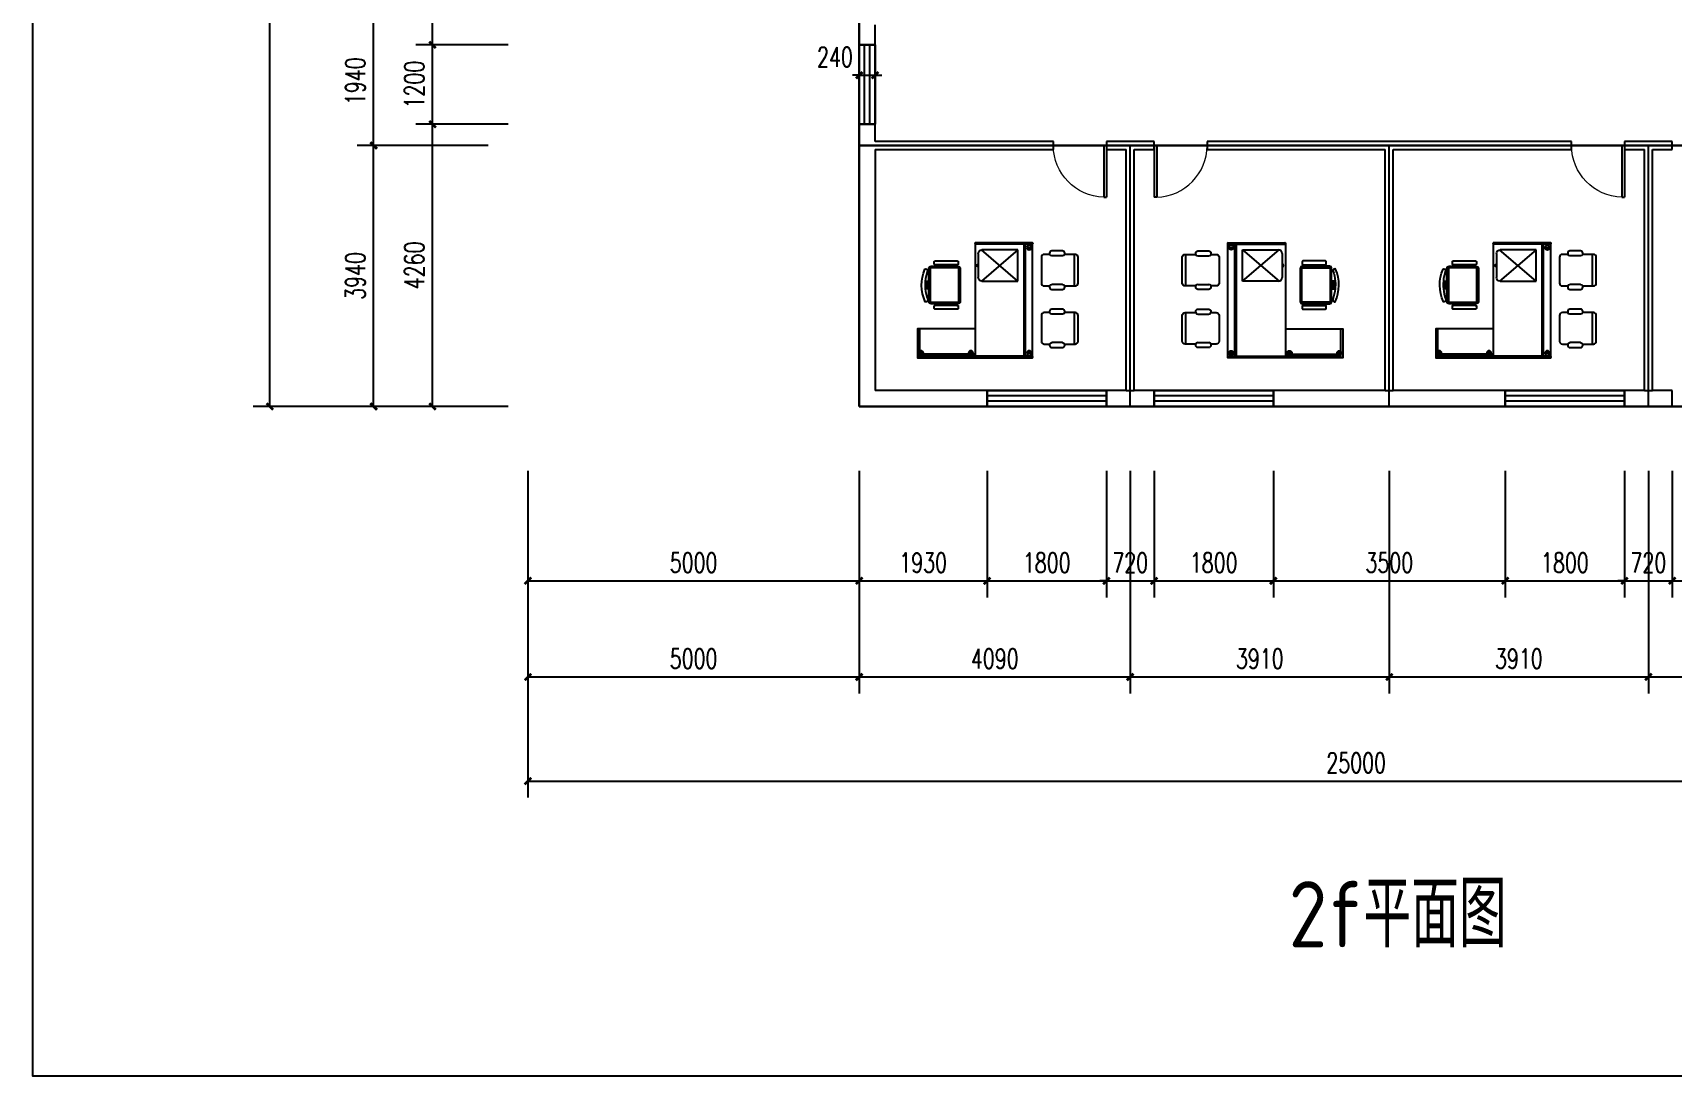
# Model space of a CAD drawing. Extents: x -76502 to 88679, y -12865 to 57615.
# Drawn here: x 17039 to 41782, y 18102 to 33856 of the extents above; entities that cross this region are included whole.
import ezdxf

# ---------------------------------------------------------------- set-up
doc = ezdxf.new("R2010")
doc.units = 0
doc.header["$LTSCALE"] = 1000
doc.header["$MEASUREMENT"] = 0
for name, color, linetype in [('AXIS_TEXT', 7, 'Continuous'), ('edge', 180, 'Continuous'), ('GTV3_FOOTPRINT', 7, 'Continuous'), ('GTV3_OPENING', 7, 'Continuous'), ('GTV3_ZONE', 7, 'Continuous'), ('LVTRY', 6, 'Continuous'), ('PUB_DIM', 3, 'Continuous'), ('WALL', 9, 'Continuous'), ('WINDOW', 4, 'Continuous')]:
    doc.layers.add(name, color=color, linetype=linetype)
doc.styles.add('_TCH_DIM_T3', font='SIMPLEX', dxfattribs={"width": 0.705882, "bigfont": 'GBCBIG'})
doc.styles.get("Standard").update_dxf_attribs({"font": 'gbenor.shx', "bigfont": 'gbcbig.shx'})
doc.dimstyles.new('_TCH_ARCH&&100', dxfattribs={"dimtxt": 297.5, "dimasz": 100, "dimexe": 250, "dimexo": 300, "dimgap": 126.25, "dimtad": 1, "dimdec": 0, "dimtxsty": '_TCH_DIM_T3', "dimblk": 'ARCHTICK', "dimcen": 2.5, "dimclrt": 7, "dimazin": 2, "dimtfac": 1, "dimtdec": 0, "dimtix": 1, "dimtmove": 2, "dimatfit": 3, "dimfxl": 100})

# ---------------------------------------------------------------- blocks, each defined once
blk = doc.blocks.new('_ArchTick')
at = {"color": 0, "linetype": 'ByBlock', "const_width": 0.4}
blk.add_lwpolyline([(-0.5, -0.5), (0.5, 0.5)], dxfattribs=at)
blk = doc.blocks.new('*D164')
at = {"layer": 'Defpoints', "color": 0, "transparency": 16777216}
for p in [(24512, 27241), (49512, 27241), (49512, 22558)]:
    blk.add_point(p, dxfattribs=at)
at = {"layer": 'PUB_DIM', "color": 0, "lineweight": -2, "transparency": 16777216}
for p, q in [((24512, 26941), (24512, 22308)), ((49512, 26941), (49512, 22308)), ((24512, 22558), (49512, 22558))]:
    blk.add_line(p, q, dxfattribs=at)
at = {"layer": 'PUB_DIM', "color": 0, "lineweight": -2, "transparency": 16777216, "xscale": 100, "yscale": 100, "zscale": 100, "rotation": 180}
blk.add_blockref('_ArchTick', (24512, 22558), dxfattribs=at)
at = {"layer": 'PUB_DIM', "color": 0, "lineweight": -2, "transparency": 16777216, "xscale": 100, "yscale": 100, "zscale": 100}
blk.add_blockref('_ArchTick', (49512, 22558), dxfattribs=at)
at = {"layer": 'PUB_DIM', "color": 7, "transparency": 16777216, "insert": (37012, 22833), "char_height": 297.5, "attachment_point": 5, "style": '_TCH_DIM_T3'}
blk.add_mtext('\\A1;25000', dxfattribs=at)
blk = doc.blocks.new('*D165')
at = {"layer": 'Defpoints', "color": 0, "transparency": 16777216}
for p in [(24512, 27541), (29512, 27541), (29512, 24130)]:
    blk.add_point(p, dxfattribs=at)
at = {"layer": 'PUB_DIM', "color": 0, "lineweight": -2, "transparency": 16777216}
for p, q in [((24512, 27241), (24512, 23880)), ((29512, 27241), (29512, 23880)), ((24512, 24130), (29512, 24130))]:
    blk.add_line(p, q, dxfattribs=at)
at = {"layer": 'PUB_DIM', "color": 0, "lineweight": -2, "transparency": 16777216, "xscale": 100, "yscale": 100, "zscale": 100, "rotation": 180}
blk.add_blockref('_ArchTick', (24512, 24130), dxfattribs=at)
at = {"layer": 'PUB_DIM', "color": 0, "lineweight": -2, "transparency": 16777216, "xscale": 100, "yscale": 100, "zscale": 100}
blk.add_blockref('_ArchTick', (29512, 24130), dxfattribs=at)
at = {"layer": 'PUB_DIM', "color": 7, "transparency": 16777216, "insert": (27012, 24405), "char_height": 297.5, "attachment_point": 5, "style": '_TCH_DIM_T3'}
blk.add_mtext('\\A1;5000', dxfattribs=at)
blk = doc.blocks.new('*D166')
at = {"layer": 'Defpoints', "color": 0, "transparency": 16777216}
for p in [(29512, 27541), (33602, 27541), (33602, 24130)]:
    blk.add_point(p, dxfattribs=at)
at = {"layer": 'PUB_DIM', "color": 0, "lineweight": -2, "transparency": 16777216}
for p, q in [((29512, 27241), (29512, 23880)), ((33602, 27241), (33602, 23880)), ((29512, 24130), (33602, 24130))]:
    blk.add_line(p, q, dxfattribs=at)
at = {"layer": 'PUB_DIM', "color": 0, "lineweight": -2, "transparency": 16777216, "xscale": 100, "yscale": 100, "zscale": 100, "rotation": 180}
blk.add_blockref('_ArchTick', (29512, 24130), dxfattribs=at)
at = {"layer": 'PUB_DIM', "color": 0, "lineweight": -2, "transparency": 16777216, "xscale": 100, "yscale": 100, "zscale": 100}
blk.add_blockref('_ArchTick', (33602, 24130), dxfattribs=at)
at = {"layer": 'PUB_DIM', "color": 7, "transparency": 16777216, "insert": (31557, 24405), "char_height": 297.5, "attachment_point": 5, "style": '_TCH_DIM_T3'}
blk.add_mtext('\\A1;4090', dxfattribs=at)
blk = doc.blocks.new('*D167')
at = {"layer": 'Defpoints', "color": 0, "transparency": 16777216}
for p in [(33602, 27541), (37512, 27541), (37512, 24130)]:
    blk.add_point(p, dxfattribs=at)
at = {"layer": 'PUB_DIM', "color": 0, "lineweight": -2, "transparency": 16777216}
for p, q in [((33602, 27241), (33602, 23880)), ((37512, 27241), (37512, 23880)), ((33602, 24130), (37512, 24130))]:
    blk.add_line(p, q, dxfattribs=at)
at = {"layer": 'PUB_DIM', "color": 0, "lineweight": -2, "transparency": 16777216, "xscale": 100, "yscale": 100, "zscale": 100, "rotation": 180}
blk.add_blockref('_ArchTick', (33602, 24130), dxfattribs=at)
at = {"layer": 'PUB_DIM', "color": 0, "lineweight": -2, "transparency": 16777216, "xscale": 100, "yscale": 100, "zscale": 100}
blk.add_blockref('_ArchTick', (37512, 24130), dxfattribs=at)
at = {"layer": 'PUB_DIM', "color": 7, "transparency": 16777216, "insert": (35557, 24405), "char_height": 297.5, "attachment_point": 5, "style": '_TCH_DIM_T3'}
blk.add_mtext('\\A1;3910', dxfattribs=at)
blk = doc.blocks.new('*D168')
at = {"layer": 'Defpoints', "color": 0, "transparency": 16777216}
for p in [(37512, 27541), (41422, 27541), (41422, 24130)]:
    blk.add_point(p, dxfattribs=at)
at = {"layer": 'PUB_DIM', "color": 0, "lineweight": -2, "transparency": 16777216}
for p, q in [((37512, 27241), (37512, 23880)), ((41422, 27241), (41422, 23880)), ((37512, 24130), (41422, 24130))]:
    blk.add_line(p, q, dxfattribs=at)
at = {"layer": 'PUB_DIM', "color": 0, "lineweight": -2, "transparency": 16777216, "xscale": 100, "yscale": 100, "zscale": 100, "rotation": 180}
blk.add_blockref('_ArchTick', (37512, 24130), dxfattribs=at)
at = {"layer": 'PUB_DIM', "color": 0, "lineweight": -2, "transparency": 16777216, "xscale": 100, "yscale": 100, "zscale": 100}
blk.add_blockref('_ArchTick', (41422, 24130), dxfattribs=at)
at = {"layer": 'PUB_DIM', "color": 7, "transparency": 16777216, "insert": (39467, 24405), "char_height": 297.5, "attachment_point": 5, "style": '_TCH_DIM_T3'}
blk.add_mtext('\\A1;3910', dxfattribs=at)
blk = doc.blocks.new('*D169')
at = {"layer": 'Defpoints', "color": 0, "transparency": 16777216}
for p in [(41422, 27541), (45452, 27541), (45452, 24130)]:
    blk.add_point(p, dxfattribs=at)
at = {"layer": 'PUB_DIM', "color": 0, "lineweight": -2, "transparency": 16777216}
for p, q in [((41422, 27241), (41422, 23880)), ((45452, 27241), (45452, 23880)), ((41422, 24130), (45452, 24130))]:
    blk.add_line(p, q, dxfattribs=at)
at = {"layer": 'PUB_DIM', "color": 0, "lineweight": -2, "transparency": 16777216, "xscale": 100, "yscale": 100, "zscale": 100, "rotation": 180}
blk.add_blockref('_ArchTick', (41422, 24130), dxfattribs=at)
at = {"layer": 'PUB_DIM', "color": 0, "lineweight": -2, "transparency": 16777216, "xscale": 100, "yscale": 100, "zscale": 100}
blk.add_blockref('_ArchTick', (45452, 24130), dxfattribs=at)
at = {"layer": 'PUB_DIM', "color": 7, "transparency": 16777216, "insert": (43437, 24405), "char_height": 297.5, "attachment_point": 5, "style": '_TCH_DIM_T3'}
blk.add_mtext('\\A1;4030', dxfattribs=at)
blk = doc.blocks.new('*D171')
at = {"layer": 'Defpoints', "color": 0, "transparency": 16777216}
for p in [(24512, 27541), (29512, 27541), (29512, 25581)]:
    blk.add_point(p, dxfattribs=at)
at = {"layer": 'PUB_DIM', "color": 0, "lineweight": -2, "transparency": 16777216}
for p, q in [((24512, 27241), (24512, 25331)), ((29512, 27241), (29512, 25331)), ((24512, 25581), (29512, 25581))]:
    blk.add_line(p, q, dxfattribs=at)
at = {"layer": 'PUB_DIM', "color": 0, "lineweight": -2, "transparency": 16777216, "xscale": 100, "yscale": 100, "zscale": 100, "rotation": 180}
blk.add_blockref('_ArchTick', (24512, 25581), dxfattribs=at)
at = {"layer": 'PUB_DIM', "color": 0, "lineweight": -2, "transparency": 16777216, "xscale": 100, "yscale": 100, "zscale": 100}
blk.add_blockref('_ArchTick', (29512, 25581), dxfattribs=at)
at = {"layer": 'PUB_DIM', "color": 7, "transparency": 16777216, "insert": (27012, 25856), "char_height": 297.5, "attachment_point": 5, "style": '_TCH_DIM_T3'}
blk.add_mtext('\\A1;5000', dxfattribs=at)
blk = doc.blocks.new('*D172')
at = {"layer": 'Defpoints', "color": 0, "transparency": 16777216}
for p in [(29512, 27541), (31442, 27541), (31442, 25581)]:
    blk.add_point(p, dxfattribs=at)
at = {"layer": 'PUB_DIM', "color": 0, "lineweight": -2, "transparency": 16777216}
for p, q in [((29512, 27241), (29512, 25331)), ((31442, 27241), (31442, 25331)), ((29512, 25581), (31442, 25581))]:
    blk.add_line(p, q, dxfattribs=at)
at = {"layer": 'PUB_DIM', "color": 0, "lineweight": -2, "transparency": 16777216, "xscale": 100, "yscale": 100, "zscale": 100, "rotation": 180}
blk.add_blockref('_ArchTick', (29512, 25581), dxfattribs=at)
at = {"layer": 'PUB_DIM', "color": 0, "lineweight": -2, "transparency": 16777216, "xscale": 100, "yscale": 100, "zscale": 100}
blk.add_blockref('_ArchTick', (31442, 25581), dxfattribs=at)
at = {"layer": 'PUB_DIM', "color": 7, "transparency": 16777216, "insert": (30477, 25856), "char_height": 297.5, "attachment_point": 5, "style": '_TCH_DIM_T3'}
blk.add_mtext('\\A1;1930', dxfattribs=at)
blk = doc.blocks.new('*D173')
at = {"layer": 'Defpoints', "color": 0, "transparency": 16777216}
for p in [(31442, 27541), (33242, 27541), (33242, 25581)]:
    blk.add_point(p, dxfattribs=at)
at = {"layer": 'PUB_DIM', "color": 0, "lineweight": -2, "transparency": 16777216}
for p, q in [((31442, 27241), (31442, 25331)), ((33242, 27241), (33242, 25331)), ((31442, 25581), (33242, 25581))]:
    blk.add_line(p, q, dxfattribs=at)
at = {"layer": 'PUB_DIM', "color": 0, "lineweight": -2, "transparency": 16777216, "xscale": 100, "yscale": 100, "zscale": 100, "rotation": 180}
blk.add_blockref('_ArchTick', (31442, 25581), dxfattribs=at)
at = {"layer": 'PUB_DIM', "color": 0, "lineweight": -2, "transparency": 16777216, "xscale": 100, "yscale": 100, "zscale": 100}
blk.add_blockref('_ArchTick', (33242, 25581), dxfattribs=at)
at = {"layer": 'PUB_DIM', "color": 7, "transparency": 16777216, "insert": (32342, 25856), "char_height": 297.5, "attachment_point": 5, "style": '_TCH_DIM_T3'}
blk.add_mtext('\\A1;1800', dxfattribs=at)
blk = doc.blocks.new('*D174')
at = {"layer": 'Defpoints', "color": 0, "transparency": 16777216}
for p in [(33242, 27541), (33962, 27541), (33962, 25581)]:
    blk.add_point(p, dxfattribs=at)
at = {"layer": 'PUB_DIM', "color": 0, "lineweight": -2, "transparency": 16777216}
for p, q in [((33242, 27241), (33242, 25331)), ((33962, 27241), (33962, 25331)), ((33242, 25581), (33142, 25581)), ((33242, 25581), (33962, 25581)), ((33962, 25581), (34062, 25581))]:
    blk.add_line(p, q, dxfattribs=at)
at = {"layer": 'PUB_DIM', "color": 0, "lineweight": -2, "transparency": 16777216, "xscale": 100, "yscale": 100, "zscale": 100}
blk.add_blockref('_ArchTick', (33242, 25581), dxfattribs=at)
at = {"layer": 'PUB_DIM', "color": 0, "lineweight": -2, "transparency": 16777216, "xscale": 100, "yscale": 100, "zscale": 100, "rotation": 180}
blk.add_blockref('_ArchTick', (33962, 25581), dxfattribs=at)
at = {"layer": 'PUB_DIM', "color": 7, "transparency": 16777216, "insert": (33602, 25856), "char_height": 297.5, "attachment_point": 5, "style": '_TCH_DIM_T3'}
blk.add_mtext('\\A1;720', dxfattribs=at)
blk = doc.blocks.new('*D175')
at = {"layer": 'Defpoints', "color": 0, "transparency": 16777216}
for p in [(33962, 27541), (35762, 27541), (35762, 25581)]:
    blk.add_point(p, dxfattribs=at)
at = {"layer": 'PUB_DIM', "color": 0, "lineweight": -2, "transparency": 16777216}
for p, q in [((33962, 27241), (33962, 25331)), ((35762, 27241), (35762, 25331)), ((33962, 25581), (35762, 25581))]:
    blk.add_line(p, q, dxfattribs=at)
at = {"layer": 'PUB_DIM', "color": 0, "lineweight": -2, "transparency": 16777216, "xscale": 100, "yscale": 100, "zscale": 100, "rotation": 180}
blk.add_blockref('_ArchTick', (33962, 25581), dxfattribs=at)
at = {"layer": 'PUB_DIM', "color": 0, "lineweight": -2, "transparency": 16777216, "xscale": 100, "yscale": 100, "zscale": 100}
blk.add_blockref('_ArchTick', (35762, 25581), dxfattribs=at)
at = {"layer": 'PUB_DIM', "color": 7, "transparency": 16777216, "insert": (34862, 25856), "char_height": 297.5, "attachment_point": 5, "style": '_TCH_DIM_T3'}
blk.add_mtext('\\A1;1800', dxfattribs=at)
blk = doc.blocks.new('*D176')
at = {"layer": 'Defpoints', "color": 0, "transparency": 16777216}
for p in [(35762, 27541), (39262, 27541), (39262, 25581)]:
    blk.add_point(p, dxfattribs=at)
at = {"layer": 'PUB_DIM', "color": 0, "lineweight": -2, "transparency": 16777216}
for p, q in [((35762, 27241), (35762, 25331)), ((39262, 27241), (39262, 25331)), ((35762, 25581), (39262, 25581))]:
    blk.add_line(p, q, dxfattribs=at)
at = {"layer": 'PUB_DIM', "color": 0, "lineweight": -2, "transparency": 16777216, "xscale": 100, "yscale": 100, "zscale": 100, "rotation": 180}
blk.add_blockref('_ArchTick', (35762, 25581), dxfattribs=at)
at = {"layer": 'PUB_DIM', "color": 0, "lineweight": -2, "transparency": 16777216, "xscale": 100, "yscale": 100, "zscale": 100}
blk.add_blockref('_ArchTick', (39262, 25581), dxfattribs=at)
at = {"layer": 'PUB_DIM', "color": 7, "transparency": 16777216, "insert": (37512, 25856), "char_height": 297.5, "attachment_point": 5, "style": '_TCH_DIM_T3'}
blk.add_mtext('\\A1;3500', dxfattribs=at)
blk = doc.blocks.new('*D177')
at = {"layer": 'Defpoints', "color": 0, "transparency": 16777216}
for p in [(39262, 27541), (41062, 27541), (41062, 25581)]:
    blk.add_point(p, dxfattribs=at)
at = {"layer": 'PUB_DIM', "color": 0, "lineweight": -2, "transparency": 16777216}
for p, q in [((39262, 27241), (39262, 25331)), ((41062, 27241), (41062, 25331)), ((39262, 25581), (41062, 25581))]:
    blk.add_line(p, q, dxfattribs=at)
at = {"layer": 'PUB_DIM', "color": 0, "lineweight": -2, "transparency": 16777216, "xscale": 100, "yscale": 100, "zscale": 100, "rotation": 180}
blk.add_blockref('_ArchTick', (39262, 25581), dxfattribs=at)
at = {"layer": 'PUB_DIM', "color": 0, "lineweight": -2, "transparency": 16777216, "xscale": 100, "yscale": 100, "zscale": 100}
blk.add_blockref('_ArchTick', (41062, 25581), dxfattribs=at)
at = {"layer": 'PUB_DIM', "color": 7, "transparency": 16777216, "insert": (40162, 25856), "char_height": 297.5, "attachment_point": 5, "style": '_TCH_DIM_T3'}
blk.add_mtext('\\A1;1800', dxfattribs=at)
blk = doc.blocks.new('*D178')
at = {"layer": 'Defpoints', "color": 0, "transparency": 16777216}
for p in [(41062, 27541), (41782, 27541), (41782, 25581)]:
    blk.add_point(p, dxfattribs=at)
at = {"layer": 'PUB_DIM', "color": 0, "lineweight": -2, "transparency": 16777216}
for p, q in [((41062, 27241), (41062, 25331)), ((41782, 27241), (41782, 25331)), ((41062, 25581), (40962, 25581)), ((41062, 25581), (41782, 25581)), ((41782, 25581), (41882, 25581))]:
    blk.add_line(p, q, dxfattribs=at)
at = {"layer": 'PUB_DIM', "color": 0, "lineweight": -2, "transparency": 16777216, "xscale": 100, "yscale": 100, "zscale": 100}
blk.add_blockref('_ArchTick', (41062, 25581), dxfattribs=at)
at = {"layer": 'PUB_DIM', "color": 0, "lineweight": -2, "transparency": 16777216, "xscale": 100, "yscale": 100, "zscale": 100, "rotation": 180}
blk.add_blockref('_ArchTick', (41782, 25581), dxfattribs=at)
at = {"layer": 'PUB_DIM', "color": 7, "transparency": 16777216, "insert": (41422, 25856), "char_height": 297.5, "attachment_point": 5, "style": '_TCH_DIM_T3'}
blk.add_mtext('\\A1;720', dxfattribs=at)
blk = doc.blocks.new('*D179')
at = {"layer": 'Defpoints', "color": 0, "transparency": 16777216}
for p in [(41782, 27541), (43582, 27541), (43582, 25581)]:
    blk.add_point(p, dxfattribs=at)
at = {"layer": 'PUB_DIM', "color": 0, "lineweight": -2, "transparency": 16777216}
for p, q in [((41782, 27241), (41782, 25331)), ((43582, 27241), (43582, 25331)), ((41782, 25581), (43582, 25581))]:
    blk.add_line(p, q, dxfattribs=at)
at = {"layer": 'PUB_DIM', "color": 0, "lineweight": -2, "transparency": 16777216, "xscale": 100, "yscale": 100, "zscale": 100, "rotation": 180}
blk.add_blockref('_ArchTick', (41782, 25581), dxfattribs=at)
at = {"layer": 'PUB_DIM', "color": 0, "lineweight": -2, "transparency": 16777216, "xscale": 100, "yscale": 100, "zscale": 100}
blk.add_blockref('_ArchTick', (43582, 25581), dxfattribs=at)
at = {"layer": 'PUB_DIM', "color": 7, "transparency": 16777216, "insert": (42682, 25856), "char_height": 297.5, "attachment_point": 5, "style": '_TCH_DIM_T3'}
blk.add_mtext('\\A1;1800', dxfattribs=at)
blk = doc.blocks.new('*D207')
at = {"layer": 'Defpoints', "color": 0, "transparency": 16777216}
for p in [(23072, 36053), (24512, 36053), (24512, 33674)]:
    blk.add_point(p, dxfattribs=at)
at = {"layer": 'PUB_DIM', "color": 0, "lineweight": -2, "transparency": 16777216}
for p, q in [((24212, 36053), (22822, 36053)), ((23072, 33674), (23072, 36053)), ((24212, 33674), (22822, 33674))]:
    blk.add_line(p, q, dxfattribs=at)
at = {"layer": 'PUB_DIM', "color": 0, "lineweight": -2, "transparency": 16777216, "xscale": 100, "yscale": 100, "zscale": 100}
for p, rotation in [((23072, 36053), 90), ((23072, 33674), 270)]:
    blk.add_blockref('_ArchTick', p, dxfattribs=dict(at, rotation=rotation))
at = {"layer": 'PUB_DIM', "color": 7, "transparency": 16777216, "insert": (22797, 34864), "char_height": 297.5, "attachment_point": 5, "rotation": 90, "style": '_TCH_DIM_T3'}
blk.add_mtext('\\A1;2380', dxfattribs=at)
blk = doc.blocks.new('*D208')
at = {"layer": 'Defpoints', "color": 0, "transparency": 16777216}
for p in [(23072, 33674), (24512, 33674), (24512, 32474)]:
    blk.add_point(p, dxfattribs=at)
at = {"layer": 'PUB_DIM', "color": 0, "lineweight": -2, "transparency": 16777216}
for p, q in [((24212, 33674), (22822, 33674)), ((23072, 32474), (23072, 33674)), ((24212, 32474), (22822, 32474))]:
    blk.add_line(p, q, dxfattribs=at)
at = {"layer": 'PUB_DIM', "color": 0, "lineweight": -2, "transparency": 16777216, "xscale": 100, "yscale": 100, "zscale": 100}
for p, rotation in [((23072, 33674), 90), ((23072, 32474), 270)]:
    blk.add_blockref('_ArchTick', p, dxfattribs=dict(at, rotation=rotation))
at = {"layer": 'PUB_DIM', "color": 7, "transparency": 16777216, "insert": (22797, 33074), "char_height": 297.5, "attachment_point": 5, "rotation": 90, "style": '_TCH_DIM_T3'}
blk.add_mtext('\\A1;1200', dxfattribs=at)
blk = doc.blocks.new('*D209')
at = {"layer": 'Defpoints', "color": 0, "transparency": 16777216}
for p in [(23072, 32474), (24512, 32474), (24512, 28214)]:
    blk.add_point(p, dxfattribs=at)
at = {"layer": 'PUB_DIM', "color": 0, "lineweight": -2, "transparency": 16777216}
for p, q in [((24212, 32474), (22822, 32474)), ((23072, 28214), (23072, 32474)), ((24212, 28214), (22822, 28214))]:
    blk.add_line(p, q, dxfattribs=at)
at = {"layer": 'PUB_DIM', "color": 0, "lineweight": -2, "transparency": 16777216, "xscale": 100, "yscale": 100, "zscale": 100}
for p, rotation in [((23072, 32474), 90), ((23072, 28214), 270)]:
    blk.add_blockref('_ArchTick', p, dxfattribs=dict(at, rotation=rotation))
at = {"layer": 'PUB_DIM', "color": 7, "transparency": 16777216, "insert": (22797, 30344), "char_height": 297.5, "attachment_point": 5, "rotation": 90, "style": '_TCH_DIM_T3'}
blk.add_mtext('\\A1;4260', dxfattribs=at)
blk = doc.blocks.new('*D219')
at = {"layer": 'Defpoints', "color": 0, "transparency": 16777216}
for p in [(29512, 33214), (29752, 33214), (29752, 33214)]:
    blk.add_point(p, dxfattribs=at)
at = {"layer": 'PUB_DIM', "color": 0, "lineweight": -2, "transparency": 16777216}
for p, q in [((29512, 33514), (29512, 33464)), ((29752, 33514), (29752, 33464)), ((29512, 33214), (29412, 33214)), ((29512, 33214), (29752, 33214)), ((29752, 33214), (29852, 33214))]:
    blk.add_line(p, q, dxfattribs=at)
at = {"layer": 'PUB_DIM', "color": 0, "lineweight": -2, "transparency": 16777216, "xscale": 100, "yscale": 100, "zscale": 100}
blk.add_blockref('_ArchTick', (29512, 33214), dxfattribs=at)
at = {"layer": 'PUB_DIM', "color": 0, "lineweight": -2, "transparency": 16777216, "xscale": 100, "yscale": 100, "zscale": 100, "rotation": 180}
blk.add_blockref('_ArchTick', (29752, 33214), dxfattribs=at)
at = {"layer": 'PUB_DIM', "color": 7, "transparency": 16777216, "insert": (29145, 33489), "char_height": 297.5, "attachment_point": 5, "style": '_TCH_DIM_T3'}
blk.add_mtext('\\A1;240', dxfattribs=at)
blk = doc.blocks.new('*D220')
at = {"layer": 'Defpoints', "color": 0, "transparency": 16777216}
for p in [(20617, 48214), (24512, 48214), (24512, 28214)]:
    blk.add_point(p, dxfattribs=at)
at = {"layer": 'PUB_DIM', "color": 0, "lineweight": -2, "transparency": 16777216}
for p, q in [((24212, 48214), (20367, 48214)), ((20617, 28214), (20617, 48214)), ((24212, 28214), (20367, 28214))]:
    blk.add_line(p, q, dxfattribs=at)
at = {"layer": 'PUB_DIM', "color": 0, "lineweight": -2, "transparency": 16777216, "xscale": 100, "yscale": 100, "zscale": 100}
for p, rotation in [((20617, 48214), 90), ((20617, 28214), 270)]:
    blk.add_blockref('_ArchTick', p, dxfattribs=dict(at, rotation=rotation))
at = {"layer": 'PUB_DIM', "color": 7, "transparency": 16777216, "insert": (20342, 38214), "char_height": 297.5, "attachment_point": 5, "rotation": 90, "style": '_TCH_DIM_T3'}
blk.add_mtext('\\A1;20000', dxfattribs=at)
blk = doc.blocks.new('*D223')
at = {"layer": 'Defpoints', "color": 0, "transparency": 16777216}
for p in [(22183, 34094), (24212, 34094), (24212, 32154)]:
    blk.add_point(p, dxfattribs=at)
at = {"layer": 'PUB_DIM', "color": 0, "lineweight": -2, "transparency": 16777216}
for p, q in [((23912, 34094), (21933, 34094)), ((22183, 32154), (22183, 34094)), ((23912, 32154), (21933, 32154))]:
    blk.add_line(p, q, dxfattribs=at)
at = {"layer": 'PUB_DIM', "color": 0, "lineweight": -2, "transparency": 16777216, "xscale": 100, "yscale": 100, "zscale": 100}
for p, rotation in [((22183, 34094), 90), ((22183, 32154), 270)]:
    blk.add_blockref('_ArchTick', p, dxfattribs=dict(at, rotation=rotation))
at = {"layer": 'PUB_DIM', "color": 7, "transparency": 16777216, "insert": (21908, 33124), "char_height": 297.5, "attachment_point": 5, "rotation": 90, "style": '_TCH_DIM_T3'}
blk.add_mtext('\\A1;1940', dxfattribs=at)
blk = doc.blocks.new('*D224')
at = {"layer": 'Defpoints', "color": 0, "transparency": 16777216}
for p in [(22183, 32154), (24212, 32154), (24212, 28214)]:
    blk.add_point(p, dxfattribs=at)
at = {"layer": 'PUB_DIM', "color": 0, "lineweight": -2, "transparency": 16777216}
for p, q in [((23912, 32154), (21933, 32154)), ((22183, 28214), (22183, 32154)), ((23912, 28214), (21933, 28214))]:
    blk.add_line(p, q, dxfattribs=at)
at = {"layer": 'PUB_DIM', "color": 0, "lineweight": -2, "transparency": 16777216, "xscale": 100, "yscale": 100, "zscale": 100}
for p, rotation in [((22183, 32154), 90), ((22183, 28214), 270)]:
    blk.add_blockref('_ArchTick', p, dxfattribs=dict(at, rotation=rotation))
at = {"layer": 'PUB_DIM', "color": 7, "transparency": 16777216, "insert": (21908, 30184), "char_height": 297.5, "attachment_point": 5, "rotation": 90, "style": '_TCH_DIM_T3'}
blk.add_mtext('\\A1;3940', dxfattribs=at)
blk = doc.blocks.new('$DorLib2D$00000001')
for p, q in [((0.45, 0.975), (0.5, 0.975)), ((0.45, 0), (0.45, 0.975)), ((0.5, 0), (0.5, 0.975)), ((0.5, 0), (0.45, 0))]:
    blk.add_line(p, q)
at = {"lineweight": 13}
blk.add_arc((0.475, 0), 0.975, 91.4693, 180, dxfattribs=at)
blk = doc.blocks.new('$TCHSYS$WIN2D')
for p, q in [((-0.5, 0.5), (0.5, 0.5)), ((-0.5, 0.5), (-0.5, -0.5)), ((0.5, 0.5), (0.5, -0.5)), ((0.5, 0.167), (-0.5, 0.167)), ((0.5, -0.167), (-0.5, -0.167)), ((-0.5, -0.5), (0.5, -0.5))]:
    blk.add_line(p, q)
blk = doc.blocks.new('$plan$00002539')
for p, q in [((205, 631), (681, 631)), ((1084, 631), (1560, 631)), ((229, 450), (229, 287)), ((657, 450), (657, 287)), ((1108, 450), (1108, 287)), ((1536, 450), (1536, 287)), ((9, 1), (13, 1)), ((1729, 1), (1724, 1)), ((22, -8), (22, -868)), ((22, -109), (1716, -109)), ((22, -130), (1716, -130)), ((71, -28), (71, -76)), ((1629, -223), (1157, -774)), ((1157, -223), (1629, -774)), ((1157, -223), (1629, -223)), ((1157, -766), (1157, -223)), ((1629, -223), (1629, -766)), ((1666, -28), (1666, -76)), ((1716, -8), (1716, -859)), ((434, -869), (0, -869)), ((22, -868), (22, -1704)), ((54, -869), (54, -1704)), ((71, -909), (71, -957)), ((1575, -821), (1211, -821)), ((1724, -868), (1729, -868)), ((814, -1440), (814, -1178)), ((1380, -1178), (1380, -1440)), ((1404, -1138), (1404, -1470)), ((0, -1704), (434, -1704)), ((71, -1660), (71, -1708)), ((1154, -1568), (1040, -1568)), ((1154, -1579), (1040, -1579)), ((1154, -1595), (1040, -1595)), ((1154, -1608), (1040, -1608))]:
    blk.add_line(p, q)
for points in [[(681, 256), (681, 175, -0.414214), (637, 132), (248, 132, -0.414214), (205, 175), (205, 256, -0.070049), (196, 255), (185, 255, -0.414214), (153, 287), (153, 450, -0.414214), (185, 483), (196, 483, -0.070049), (205, 481), (205, 642, -0.414214), (248, 686), (637, 686, -0.414214), (681, 642), (681, 481, -0.070049), (690, 483), (701, 483, -0.414214), (733, 450), (733, 287, -0.414214), (701, 255), (690, 255, 0), (690, 255, -0.070049)], [(1569, 255, -0.070049), (1560, 256), (1560, 175, -0.414214), (1517, 132), (1128, 132, -0.414214), (1084, 175), (1084, 256, -0.070049), (1075, 255), (1064, 255, -0.414214), (1032, 287), (1032, 450, -0.414214), (1064, 483), (1075, 483, -0.070049), (1084, 481), (1084, 642, -0.414214), (1128, 686), (1517, 686, -0.414214), (1560, 642), (1560, 481, -0.070049), (1569, 483), (1580, 483, -0.414214), (1612, 450), (1612, 287, -0.414214), (1580, 255)], [(1346, -1568, 0.414214), (1380, -1534), (1380, -1440), (1404, -1470), (1404, -1473, 0.414214), (1415, -1485), (1449, -1485, 0.414214), (1461, -1473), (1461, -1134, 0.414214), (1449, -1123), (1415, -1123, 0.414214), (1404, -1134), (1404, -1138), (1380, -1178), (1380, -1127, 0.414214), (1346, -1093), (848, -1093, 0.414214), (814, -1127), (814, -1178), (790, -1138), (790, -1134, 0.414214), (779, -1123), (745, -1123, 0.414214), (734, -1134), (734, -1473, 0.414214), (745, -1485), (779, -1485, 0.414214), (790, -1473), (790, -1470), (814, -1440), (814, -1534, 0.414214), (848, -1568), (1040, -1568), (1040, -1621, -0.064759), (879, -1584, 0.578392), (846, -1620, 0.214524), (1339, -1627, 0.552014), (1316, -1587, -0.065167), (1154, -1622), (1154, -1568)], [(1346, -1545), (848, -1545, -0.414214), (837, -1534), (837, -1127, -0.414214), (848, -1116), (1346, -1116, -0.414214), (1357, -1127), (1357, -1534, -0.414214)]]:
    blk.add_lwpolyline(points, format="xyb", close=True)
blk.add_lwpolyline([(1737, -869), (434, -869), (434, -1736), (0, -1736), (0, 0), (1737, 0)], close=True)
blk.add_lwpolyline([(790, -1138), (790, -1470)])
blk.add_lwpolyline([(1154, -1622, -0.044316), (1040, -1621)], format="xyb")
for centre in [(71, -52), (1666, -52), (71, -933), (71, -1684)]:
    blk.add_circle(centre, 34.7)
for centre, radius, start, end in [((196, 450), 32.6, 0, 73.9721), ((196, 287), 32.6, 286.0279, 0), ((690, 450), 32.6, 106.0279, 180), ((690, 287), 32.6, 180, 253.9721), ((1075, 450), 32.6, 0, 73.9721), ((1075, 287), 32.6, 286.0279, 0), ((1569, 450), 32.6, 106.0279, 180), ((1569, 287), 32.6, 180, 253.9721), ((9, -8), 8.69, 90, 180), ((13, -8), 8.69, 0, 90), ((1724, -8), 8.69, 90, 180), ((1729, -8), 8.69, 0, 90), ((71, -52), 23.9, 270, 90), ((1666, -52), 23.9, 90, 270), ((71, -933), 23.9, 270, 90), ((1211, -766), 54.3, 180, 270), ((1393, -824), 19.3, 180, 0), ((1575, -766), 54.3, 270, 0), ((1724, -859), 8.69, 180, 270), ((1729, -859), 8.69, 270, 0), ((71, -1684), 23.9, 270, 90)]:
    blk.add_arc(centre, radius, start, end)

msp = doc.modelspace()

# ---------------------------------------------------------------- linework, layer by layer
at = {"layer": 'AXIS_TEXT'}
for p, q in [((33541.8, 28453.6), (33661.8, 28453.6)), ((37451.8, 28453.6), (37571.8, 28453.6)), ((41361.8, 28453.6), (41481.8, 28453.6))]:
    msp.add_line(p, q, dxfattribs=at)
at = {"layer": 'edge'}
msp.add_lwpolyline([(17038.9, 57614.5), (57216.4, 57614.5), (57216.4, 18101.7), (17038.9, 18101.7)], close=True, dxfattribs=at)
at = {"layer": 'GTV3_FOOTPRINT'}
msp.add_lwpolyline([(29511.8, 28213.6), (29511.8, 42213.6), (24511.8, 42213.6), (24511.8, 48213.6), (39511.8, 48213.6), (39511.8, 34213.6), (49511.8, 34213.6), (49511.8, 28213.6)], close=True, dxfattribs=at)
at = {"layer": 'GTV3_OPENING'}
for points in [[(29511.8, 32473.6), (29751.8, 32473.6), (29751.8, 33673.6), (29511.8, 33673.6)], [(31441.8, 28213.6), (33241.8, 28213.6), (33241.8, 28453.6), (31441.8, 28453.6)], [(33961.8, 28213.6), (35761.8, 28213.6), (35761.8, 28453.6), (33961.8, 28453.6)], [(39261.8, 28213.6), (41061.8, 28213.6), (41061.8, 28453.6), (39261.8, 28453.6)]]:
    msp.add_lwpolyline(points, close=True, dxfattribs=at)
at = {"layer": 'GTV3_ZONE'}
for p, q in [((29511.8, 34093.6), (29511.8, 32153.6)), ((29511.8, 32153.6), (49511.8, 32153.6)), ((33601.8, 32153.6), (29511.8, 32153.6)), ((29511.8, 32153.6), (29511.8, 28213.6)), ((33601.8, 28213.6), (33601.8, 32153.6)), ((37511.8, 32153.6), (33601.8, 32153.6)), ((37511.8, 28213.6), (37511.8, 32153.6)), ((41421.8, 32153.6), (37511.8, 32153.6)), ((41421.8, 28213.6), (41421.8, 32153.6)), ((45451.8, 32153.6), (41421.8, 32153.6)), ((29511.8, 28213.6), (33601.8, 28213.6)), ((33601.8, 28213.6), (37511.8, 28213.6)), ((37511.8, 28213.6), (41421.8, 28213.6)), ((41421.8, 28213.6), (45451.8, 28213.6))]:
    msp.add_line(p, q, dxfattribs=at)
at = {"layer": 'WALL'}
for p, q in [((29511.8, 34213.6), (29511.8, 33673.6)), ((29751.8, 33673.6), (29751.8, 33973.6)), ((29511.8, 33673.6), (29751.8, 33673.6)), ((29751.8, 32473.6), (29511.8, 32473.6)), ((29511.8, 32473.6), (29511.8, 32213.6)), ((29751.8, 32213.6), (29751.8, 32473.6)), ((29511.8, 32213.6), (29511.8, 28213.6)), ((32441.8, 32213.6), (29751.8, 32213.6)), ((32441.8, 32093.6), (32441.8, 32213.6)), ((33601.8, 32213.6), (33241.8, 32213.6)), ((33241.8, 32213.6), (33241.8, 32093.6)), ((33961.8, 32213.6), (33601.8, 32213.6)), ((33961.8, 32093.6), (33961.8, 32213.6)), ((37511.8, 32213.6), (34761.8, 32213.6)), ((34761.8, 32213.6), (34761.8, 32093.6)), ((40261.8, 32213.6), (37511.8, 32213.6)), ((40261.8, 32093.6), (40261.8, 32213.6)), ((41421.8, 32213.6), (41061.8, 32213.6)), ((41061.8, 32213.6), (41061.8, 32093.6)), ((41781.8, 32213.6), (41421.8, 32213.6)), ((41781.8, 32093.6), (41781.8, 32213.6)), ((29751.8, 32093.6), (29751.8, 28453.6)), ((29751.8, 32093.6), (32441.8, 32093.6)), ((33241.8, 32093.6), (33541.8, 32093.6)), ((33541.8, 28453.6), (33541.8, 32093.6)), ((33661.8, 32093.6), (33961.8, 32093.6)), ((33661.8, 28453.6), (33661.8, 32093.6)), ((34761.8, 32093.6), (37451.8, 32093.6)), ((37451.8, 28453.6), (37451.8, 32093.6)), ((37571.8, 28453.6), (37571.8, 32093.6)), ((37571.8, 32093.6), (40261.8, 32093.6)), ((41061.8, 32093.6), (41361.8, 32093.6)), ((41361.8, 28453.6), (41361.8, 32093.6)), ((41481.8, 28453.6), (41481.8, 32093.6)), ((41481.8, 32093.6), (41781.8, 32093.6)), ((29511.8, 28213.6), (31441.8, 28213.6)), ((31441.8, 28453.6), (29751.8, 28453.6)), ((31441.8, 28213.6), (31441.8, 28453.6)), ((33541.8, 28453.6), (33241.8, 28453.6)), ((33241.8, 28453.6), (33241.8, 28213.6)), ((33241.8, 28213.6), (33601.8, 28213.6)), ((33601.8, 28213.6), (33961.8, 28213.6)), ((33961.8, 28453.6), (33661.8, 28453.6)), ((33961.8, 28213.6), (33961.8, 28453.6)), ((37451.8, 28453.6), (35761.8, 28453.6)), ((35761.8, 28453.6), (35761.8, 28213.6)), ((35761.8, 28213.6), (37511.8, 28213.6)), ((37511.8, 28213.6), (39261.8, 28213.6)), ((39261.8, 28453.6), (37571.8, 28453.6)), ((39261.8, 28213.6), (39261.8, 28453.6)), ((41361.8, 28453.6), (41061.8, 28453.6)), ((41061.8, 28453.6), (41061.8, 28213.6)), ((41061.8, 28213.6), (41421.8, 28213.6)), ((41421.8, 28213.6), (41781.8, 28213.6)), ((41781.8, 28453.6), (41481.8, 28453.6)), ((41781.8, 28213.6), (41781.8, 28453.6))]:
    msp.add_line(p, q, dxfattribs=at)

# ---------------------------------------------------------------- block references
at = {"layer": 'LVTRY', "yscale": -1, "rotation": 90.00000000000003}
for p in [(32129.5, 28949.6), (39949.5, 28949.6)]:
    msp.add_blockref('$plan$00002539', p, dxfattribs=at)
at = {"layer": 'LVTRY', "rotation": 89.99999999999999}
msp.add_blockref('$plan$00002539', (35074.1, 28949.6), dxfattribs=at)
at = {"layer": 'WINDOW'}
for name, p, xscale, yscale, zscale, rotation in [('$TCHSYS$WIN2D', (29631.8, 33073.6), 1200, 240, 1200, 270), ('$DorLib2D$00000001', (32841.8, 32153.6), -800, 800, -800, 180), ('$DorLib2D$00000001', (34361.8, 32153.6), 800, 800, 800, 180), ('$DorLib2D$00000001', (40661.8, 32153.6), -800, 800, -800, 180)]:
    msp.add_blockref(name, p, dxfattribs=dict(at, xscale=xscale, yscale=yscale, zscale=zscale, rotation=rotation))
at = {"layer": 'WINDOW', "xscale": 1800, "yscale": 240, "zscale": 1800}
for p in [(32341.8, 28333.6), (34861.8, 28333.6), (40161.8, 28333.6)]:
    msp.add_blockref('$TCHSYS$WIN2D', p, dxfattribs=at)

# ---------------------------------------------------------------- texts
msp.add_text('2f平面图', height=1000).set_placement((35993.6, 20046.8))

# ---------------------------------------------------------------- dimensions: what is measured, and where the dimension line sits
at = {"layer": 'PUB_DIM'}
for p1, p2, distance, picture, middle in [((24511.8, 28213.6), (24511.8, 48213.6), 3895.1, '*D220', (20341.7, 38213.6)), ((24511.8, 33673.6), (24511.8, 36053.5), 1439.4, '*D207', (22797.3, 34863.5)), ((24211.8, 32153.6), (24211.8, 34093.6), 2028.9, '*D223', (21907.9, 33123.6)), ((24511.8, 32473.6), (24511.8, 33673.6), 1439.4, '*D208', (22797.3, 33073.6)), ((24511.8, 28213.6), (24511.8, 32473.6), 1439.4, '*D209', (22797.3, 30343.6)), ((24211.8, 28213.6), (24211.8, 32153.6), 2028.9, '*D224', (21907.9, 30183.6)), ((24511.8, 27540.8), (29511.8, 27540.8), -3410.9, '*D165', (27011.8, 24404.9)), ((24511.8, 27540.8), (29511.8, 27540.8), -1960.1, '*D171', (27011.8, 25855.7)), ((29511.8, 27540.8), (33601.8, 27540.8), -3410.9, '*D166', (31556.8, 24404.9)), ((29511.8, 27540.8), (31441.8, 27540.8), -1960.1, '*D172', (30476.8, 25855.7)), ((31441.8, 27540.8), (33241.8, 27540.8), -1960.1, '*D173', (32341.8, 25855.7)), ((33241.8, 27540.8), (33961.8, 27540.8), -1960.1, '*D174', (33601.8, 25855.7)), ((33601.8, 27540.8), (37511.8, 27540.8), -3410.9, '*D167', (35556.8, 24404.9)), ((33961.8, 27540.8), (35761.8, 27540.8), -1960.1, '*D175', (34861.8, 25855.7)), ((35761.8, 27540.8), (39261.8, 27540.8), -1960.1, '*D176', (37511.8, 25855.7)), ((37511.8, 27540.8), (41421.8, 27540.8), -3410.9, '*D168', (39466.8, 24404.9)), ((39261.8, 27540.8), (41061.8, 27540.8), -1960.1, '*D177', (40161.8, 25855.7)), ((41061.8, 27540.8), (41781.8, 27540.8), -1960.1, '*D178', (41421.8, 25855.7)), ((41421.8, 27540.8), (45451.8, 27540.8), -3410.9, '*D169', (43436.8, 24404.9)), ((41781.8, 27540.8), (43581.8, 27540.8), -1960.1, '*D179', (42681.8, 25855.7)), ((24511.8, 27240.8), (49511.8, 27240.8), -4683, '*D164', (37011.8, 22832.8))]:
    dim = msp.add_aligned_dim(p1=p1, p2=p2, distance=distance, dimstyle='_TCH_ARCH&&100', dxfattribs=at)
    dim.commit()
    dim.dimension.update_dxf_attribs({"geometry": picture, "text_midpoint": middle})
dim = msp.add_linear_dim(base=(29751.8, 33213.6), p1=(29511.8, 33213.6), p2=(29751.8, 33213.6), angle=0, dimstyle='_TCH_ARCH&&100', dxfattribs=at)
dim.commit()
dim.dimension.update_dxf_attribs({"geometry": '*D219', "text_midpoint": (29145.1, 33488.6), "dimtype": 129})

doc.saveas('drawing.dxf')
